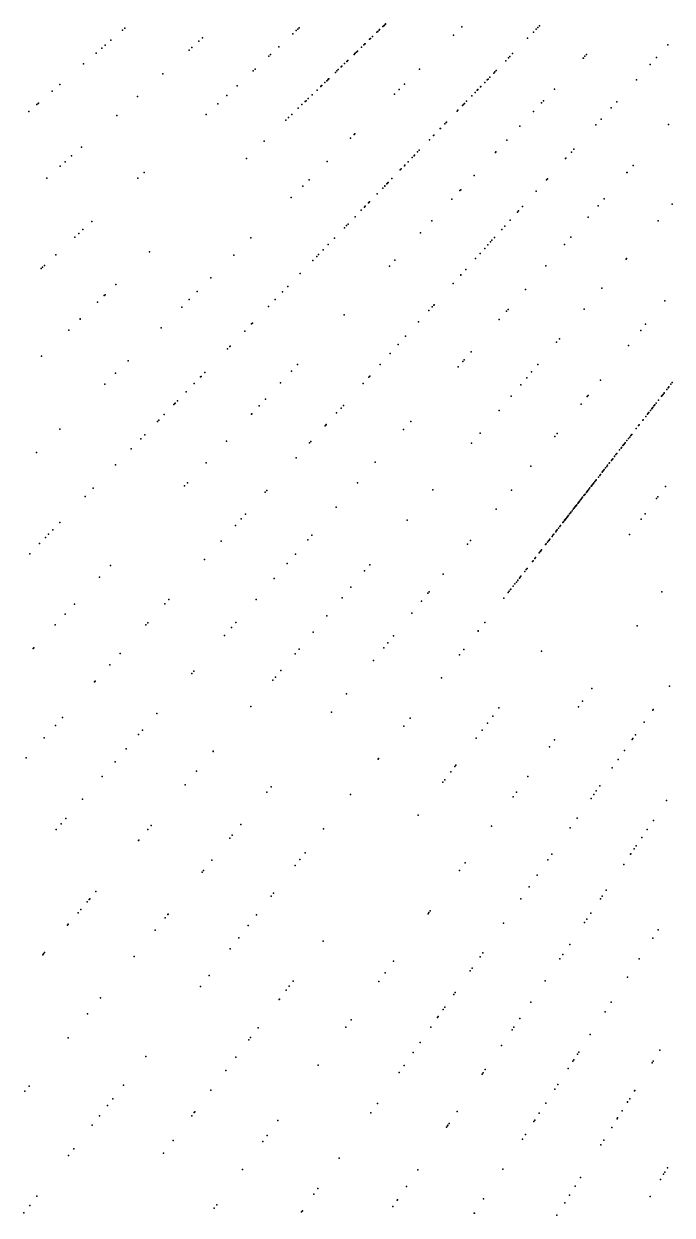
# Model space of a CAD drawing. Header units: metres. Extents: x -4327 to 4266, y -3886 to 3992.
# Drawn here: x -1099.8 to -832.7, y -1408.6 to -918.1 of the extents above; entities that cross this region are included whole.
import ezdxf

# ---------------------------------------------------------------- set-up
doc = ezdxf.new("R2010")
doc.units = ezdxf.units.M

msp = doc.modelspace()

# ---------------------------------------------------------------- linework, layer by layer
for p in [(-1059.15, -920.7, 2086.74), (-1058.23, -919.91, 265.02), (-987.54, -920.9, 129.65), (-986.9, -920.3, 2114.33), (-986.36, -919.8, 2110.65), (-954.35, -921.6, 415.52), (-954, -921.27, 126.61), (-953.43, -920.72, 78.53), (-953.22, -920.52, 65.46), (-951.84, -919.18, 546.82), (-951.53, -918.88, 24.17), (-951.25, -918.61, 74.73), (-950.83, -918.21, 221.57), (-950.74, -918.12, -86.27), (-919.4, -919.4, 2087.13), (-889.87, -921.49, 2094.28), (-888.72, -920.3, 485.11), (-888.08, -919.63, 234.42), (-887.4, -918.93, 2085.91), (-887.4, -918.93, 2114.29), (-1066.23, -926.86, 320.89), (-1063.93, -924.86, 206.36), (-1027.67, -925.31, 2090.51), (-1026.15, -923.95, 2072.66), (-988.92, -922.18, 79.37), (-959.7, -926.77, 17.1), (-959.27, -926.36, 614.33), (-959.22, -926.31, 68.79), (-957.33, -924.49, 172.63), (-956.97, -924.14, 487.91), (-956.1, -923.29, 419.47), (-922.84, -922.84, 2123.21), (-892.28, -923.98, 266.08), (-892.27, -923.97, 519.37), (-834.49, -926.79, 2513.35), (-1070.03, -930.16, 693.9), (-1067.63, -928.08, 260.99), (-1031.73, -928.98, 2108.77), (-1030.56, -927.92, 2121.46), (-998.82, -931.41, 2127.05), (-998.14, -930.78, 558.78), (-994.72, -927.59, 2115.79), (-963.77, -930.7, 184.94), (-963.39, -930.33, 2070.93), (-963.24, -930.19, 2115.88), (-962.79, -929.75, 13.51), (-962.4, -929.38, 417.43), (-960.65, -927.69, 307.93), (-899.55, -931.51, 2101.57), (-898.43, -930.36, 2088.75), (-868.63, -931.49, 2467.98), (-867.98, -930.8, 2132.6), (-1075.2, -934.65, 2103.45), (-1004.54, -936.75, 2111.28), (-969.08, -935.83, -39.32), (-968.8, -935.56, 124.12), (-967.68, -934.48, 361.64), (-966.76, -933.59, 176.56), (-966.6, -933.44, 245.64), (-966.38, -933.23, 191.42), (-936.74, -936.74, 2121.33), (-901.3, -933.32, 144.6), (-900.19, -932.17, 481.69), (-869.31, -932.22, 2466.62), (-869.29, -932.2, 2083.83), (-841.72, -934.82, 2490.61), (-839.2, -932.03, 2524.08), (-1042.55, -938.72, 2093.39), (-1005.31, -937.47, 2095.36), (-974.99, -941.54, 2090.87), (-974.58, -941.14, 234.7), (-974.26, -940.83, -41.01), (-974.14, -940.71, 412.01), (-971.43, -938.1, 182.66), (-970.79, -937.48, 72.57), (-970.26, -936.97, 2110.86), (-908.9, -941.2, 96.87), (-908.57, -940.85, 202.41), (-907.81, -940.07, 101.06), (-906.2, -938.39, 24.55), (-905.7, -937.88, 199.58), (-905.22, -937.38, 150.27), (-847.39, -941.13, 2487.14), (-1088.13, -945.9, 239.25), (-1084.94, -943.12, 2110.1), (-1011.89, -943.6, 573.54), (-979, -945.41, 418.12), (-977.4, -943.86, 2131.51), (-977.37, -943.83, 355.74), (-977.04, -943.52, 306.95), (-975.75, -942.27, 2105.06), (-945.2, -945.2, 2132.72), (-942.93, -942.93, 2079.4), (-913.91, -946.38, 523.63), (-913.03, -945.47, 19), (-912.95, -945.39, 373.37), (-912.74, -945.17, 256.52), (-911.72, -944.11, 51.93), (-911.56, -943.95, 3.94), (-909.92, -942.25, 2123.2), (-881.19, -944.96, 2096.89), (-1094.38, -951.33, 2093.92), (-1093.93, -950.94, 334.22), (-1093.68, -950.72, 2109.75), (-1052.95, -948.08, 2109.29), (-1019.82, -951, 2115.52), (-1016.16, -947.58, 638.24), (-985.2, -951.4, 354.6), (-983.88, -950.12, 2125.14), (-983.53, -949.78, 473.71), (-982.62, -948.91, 238.94), (-981.06, -947.4, 419), (-947.14, -947.14, 2103.78), (-918.66, -951.3, 524.69), (-918.24, -950.87, -32.09), (-917.42, -950.01, 435.09), (-915.22, -947.73, 2112.29), (-886.48, -950.64, 2086.49), (-885.78, -949.89, 2453.99), (-855.55, -950.19, 2480.9), (-1097.74, -954.25, 2130), (-1061.53, -955.81, 2109.04), (-1024.65, -955.5, 650.06), (-989.34, -955.4, 2106.52), (-986.72, -952.87, 246.89), (-921.29, -954.02, -0.36), (-920.94, -953.66, -36.52), (-919.02, -951.68, 259.78), (-889.87, -954.27, 2091.93), (-857.88, -952.77, 2497.67), (-991.85, -957.82, 485.31), (-990.69, -956.7, 2122), (-928.22, -961.2, 2088.64), (-928.21, -961.19, 2134.5), (-926.33, -959.24, 435.29), (-925.8, -958.7, 2111), (-925.73, -958.62, 313.41), (-895.45, -960.25, 2490.61), (-864.15, -959.74, 2475.92), (-861.99, -957.33, 2523.17), (-834.17, -959.6, 2527.72), (-965.18, -965.18, 2136.14), (-963.66, -963.66, 2109.88), (-963.43, -963.43, 2086.84), (-932.68, -965.82, 2068.74), (-931, -964.08, -7.68), (-930.97, -964.05, 470.88), (-930.83, -963.91, 469.17), (-900.8, -965.99, 2102.26), (-1076.02, -968.85, 2117.86), (-1000.79, -966.45, 2123.29), (-937.56, -970.87, 47.5), (-936.91, -970.2, 2113.28), (-905.51, -971.04, 2120.94), (-905.33, -970.85, 2074.95), (-874.22, -970.92, 2170.35), (-873.18, -969.76, 2197.5), (-1082.81, -974.96, 2133.72), (-1080.08, -972.51, 2145.89), (-1008.1, -973.51, 306.28), (-974.86, -974.86, 2104.05), (-941.53, -974.98, 2126.24), (-939.8, -973.19, 324.41), (-939.05, -972.41, 438.82), (-938.94, -972.31, -60.12), (-938.85, -972.2, 124.56), (-876.62, -973.59, 2514.98), (-876.47, -973.41, 2465.11), (-1084.81, -976.77, 2105.46), (-1050.17, -979.3, 2100.31), (-944.69, -978.26, 123.09), (-944.3, -977.85, 2107.05), (-943.03, -976.53, 2111.8), (-942.84, -976.34, 2106.32), (-914.33, -980.5, 2090.55), (-851.35, -979.36, 2484.52), (-851.31, -979.32, 2514.41), (-848.82, -976.46, 2527.33), (-1090.26, -981.67, 2125.92), (-1052.76, -981.72, 2103.04), (-984.91, -984.91, 2115.66), (-982.28, -982.28, 2122.59), (-951.92, -985.74, 2096.35), (-951.13, -984.92, 2114.69), (-951.04, -984.83, 418.98), (-950.29, -984.06, 2100.26), (-949.94, -983.69, 563.38), (-949.68, -983.43, 41.4), (-948.15, -981.84, 2120.73), (-884.48, -982.31, 2126.98), (-884.11, -981.91, 2509.69), (-989.61, -989.61, 2090.83), (-954.27, -988.18, 2096.53), (-923.44, -990.27, 2101.28), (-920.12, -986.71, 2137), (-919.83, -986.4, 2126.03), (-888.68, -986.98, 2150.14), (-860.69, -990.11, 2478.74), (-960.77, -994.9, 508.96), (-959.45, -993.54, -13.18), (-959.13, -993.21, 417.61), (-957.83, -991.86, 2094.36), (-957.56, -991.58, 38.73), (-957.41, -991.42, 2126.11), (-896.47, -995.63, 2501.58), (-896.02, -995.13, 2133.89), (-894.43, -993.36, 2122.39), (-863.22, -993.02, 2486.03), (-832.71, -992.38, 2470.44), (-1071.8, -999.47, 2099.03), (-966.21, -1000.54, 2120.23), (-963.35, -997.58, 385), (-931.77, -999.2, 2097.54), (-899.41, -998.9, 2111.16), (-867.33, -997.75, 2504.48), (-838.51, -999.29, 2484.34), (-1077.09, -1004.41, 2136.6), (-1075.41, -1002.84, 2135.76), (-967.69, -1002.07, 2073.81), (-966.81, -1001.16, 507), (-936.34, -1004.1, 2122.99), (-902.86, -1002.73, 2129.51), (-901.64, -1001.38, 2532.59), (-1078.71, -1005.91, 2107.67), (-1006.23, -1006.23, 2118.42), (-974.41, -1009.04, 2095.61), (-971.86, -1006.39, 2112.48), (-908.58, -1009.08, 2512.28), (-907.49, -1007.87, 2338.71), (-906.93, -1007.24, 2491.44), (-905.92, -1006.12, 2096.02), (-877.06, -1008.94, 2499.44), (-874.5, -1005.99, 2498.69), (-1086.57, -1013.25, 2098.57), (-1048.01, -1012.05, 2103.79), (-1013.31, -1013.31, 2105.92), (-979.1, -1013.89, 507.35), (-978.33, -1013.09, 365.46), (-976.54, -1011.23, 2130.2), (-913.71, -1014.78, 2484.18), (-911.87, -1012.73, 2498.52), (-909.95, -1010.6, 2118.01), (-851.72, -1015.04, 2506.86), (-851.52, -1014.8, 2499.67), (-1092.59, -1018.86, 2122.45), (-1092.07, -1018.37, 2121.43), (-1091.2, -1017.56, 2083.33), (-980.71, -1015.55, 367.17), (-949.18, -1017.87, 2076.78), (-946.96, -1015.49, 2114.04), (-917.7, -1019.21, 2088.13), (-884.71, -1017.74, 2531.19), (-1022.71, -1022.71, 2137.98), (-985.91, -1020.94, 2100.45), (-922.99, -1025.09, 2102.67), (-919.81, -1021.55, 2504), (-919.71, -1021.45, 2112.75), (-1066.25, -1029.67, 2101), (-1061.82, -1025.39, 2106.87), (-1028.37, -1028.37, 2102.53), (-993.2, -1028.49, 2103.6), (-991.01, -1026.22, 452.81), (-893.16, -1027.46, 2525.42), (-861.75, -1026.99, 2516.41), (-1069.44, -1032.74, 2126.92), (-1066.62, -1030.03, 2089.61), (-1034.74, -1034.74, 2095.95), (-1031.62, -1031.62, 2133.95), (-998.99, -1034.49, 451.28), (-996.26, -1031.65, 2127.49), (-931.62, -1034.67, 2471.86), (-930.94, -1033.91, 2489.06), (-930.8, -1033.75, 2463.38), (-835.79, -1032.11, 2502.7), (-1076.62, -1039.68, 2121.43), (-1076.51, -1039.57, 2108.98), (-967.88, -1037.93, 2107.75), (-932.97, -1036.17, 2107.82), (-900.89, -1036.36, 2540.65), (-900.31, -1035.68, 2493.3), (-868.96, -1035.59, 2520.89), (-1081.3, -1044.2, 2118.36), (-1043.22, -1043.22, 2120.51), (-1008.79, -1044.64, 2139.13), (-1005.93, -1041.67, 314), (-1005.63, -1041.36, 2127.42), (-937.18, -1040.85, 2119.84), (-903.95, -1039.88, 2490.51), (-845.67, -1044.31, 2489.48), (-843.64, -1041.81, 2509.65), (-942.52, -1046.77, 2091.99), (-880.32, -1049.13, 2520.73), (-879.19, -1047.77, 2501.2), (-1015.83, -1051.92, 2094.52), (-1014.95, -1051.01, 2134.6), (-1014.72, -1050.77, 2109.34), (-948.92, -1053.89, 2495.44), (-945.6, -1050.2, 2477.26), (-915.49, -1053.15, 2509.35), (-850.76, -1050.6, 2520.89), (-1092.45, -1054.97, 2130.34), (-1056.85, -1056.85, 2099), (-986.99, -1058.42, 2099.55), (-953.01, -1058.43, 2474.66), (-920.82, -1059.28, 2495.06), (-918.98, -1057.17, 2477.41), (-918.34, -1056.43, 2507.5), (-888.1, -1058.39, 2494.14), (-1061.99, -1061.99, 2114.08), (-1061.96, -1061.96, 2136.15), (-1026.95, -1063.44, 2122.37), (-1026.78, -1063.26, 2102.4), (-1025.28, -1061.71, 2101.78), (-989.47, -1061.08, 2112.22), (-957.69, -1063.62, 2098.37), (-957.28, -1063.16, 2421.17), (-892.63, -1063.8, 2487.64), (-890.67, -1061.46, 2511.06), (-1066.47, -1066.47, 2110.79), (-1029.67, -1066.25, 2101), (-994.05, -1065.99, 2146.99), (-960.03, -1066.22, 2118.36), (-895.08, -1066.71, 2539.82), (-862.3, -1064.86, 2492.73), (-834.96, -1068.7, 477.34), (-834.35, -1067.92, 469.53), (-834.29, -1067.84, 539.35), (-834.12, -1067.62, -233.18), (-833.24, -1066.5, 747.79), (-832.73, -1065.85, 2522.22), (-1036.45, -1073.28, 2100.22), (-1032.97, -1069.68, 402.36), (-1032.93, -1069.63, 399.73), (-1000.23, -1072.62, 2088.48), (-898.99, -1071.38, 2502.15), (-867.71, -1071.53, 2554.38), (-867.37, -1071.11, 2530.21), (-838.32, -1073, 289.04), (-837.09, -1071.43, 114.85), (-837.05, -1071.38, 56.02), (-836.85, -1071.11, 284.66), (-836.49, -1070.66, 165.7), (-836.07, -1070.13, 673.84), (-835.96, -1069.98, 604.98), (-1041.99, -1079.02, 2080.05), (-1037.94, -1074.82, 2098.38), (-1037.57, -1074.44, 2122.04), (-1037.38, -1074.24, 2116.73), (-1006.01, -1078.82, 2132.54), (-1005.83, -1078.63, 2129.68), (-1002.78, -1075.35, 2098.68), (-970.92, -1078.32, 2107.55), (-969.11, -1076.31, 2356.22), (-968.14, -1075.22, 2409.46), (-903.95, -1077.29, 2512.74), (-870.25, -1074.67, 2496.32), (-842.88, -1078.83, 615.37), (-842.58, -1078.45, 417.19), (-842.31, -1078.11, 354.22), (-842.29, -1078.09, -61.6), (-841.69, -1077.31, 112.47), (-841.15, -1076.62, -1.12), (-841.04, -1076.48, 2514.36), (-841.03, -1076.48, 223.63), (-840.89, -1076.29, 62.25), (-840.84, -1076.22, 4.1), (-840.73, -1076.08, 231.2), (-840.24, -1075.45, 2495.71), (-840.21, -1075.42, -7.07), (-840.12, -1075.31, 170.95), (-840.01, -1075.17, 351.67), (-839.89, -1075.01, 295.03), (-839.31, -1074.26, 412.32), (-1044.69, -1081.81, 2129.19), (-1044.2, -1081.3, 2118.36), (-975.65, -1083.57, 2351.95), (-975.44, -1083.34, 2095.27), (-975.27, -1083.14, 2503.94), (-940.38, -1081.79, 2506.32), (-846.52, -1083.5, -117.65), (-846.34, -1083.27, -897.54), (-846.32, -1083.24, -66.4), (-844.82, -1081.32, 466.22), (-844.73, -1081.21, 665.04), (-843.57, -1079.72, 598), (-1084.97, -1084.97, 2147.4), (-1049.99, -1087.3, 2108.11), (-943.34, -1085.19, 2533.39), (-911.85, -1086.7, 2512.14), (-881.08, -1088.04, 2504.77), (-880.11, -1086.85, 2521.37), (-850.21, -1088.23, 692.77), (-849.72, -1087.6, 472.29), (-849.49, -1087.3, 531.82), (-849.36, -1087.14, 407.43), (-847.5, -1084.76, -895.56), (-1055.57, -1093.07, 2126.65), (-1051.61, -1088.97, 2111.36), (-1016.35, -1089.91, 2092.89), (-982.04, -1090.66, 2149.2), (-981.52, -1090.09, 2133.06), (-915.31, -1090.83, 2524.89), (-854.36, -1093.53, 598.45), (-853.79, -1092.8, -184.5), (-853.58, -1092.54, 539.6), (-852.99, -1091.78, -178.95), (-852.77, -1091.5, -238.4), (-852.73, -1091.45, 159.72), (-852.51, -1091.16, -126.86), (-852.24, -1090.82, 2486.09), (-852.14, -1090.69, 2505.05), (-851.33, -1089.65, 412.47), (-850.72, -1088.88, 605.76), (-1094.54, -1094.54, 2112.3), (-987.56, -1096.8, 2123.78), (-955.04, -1098.65, 2497.75), (-857.75, -1097.87, 109.27), (-857.46, -1097.5, 672.25), (-857.22, -1097.19, 143.66), (-857.21, -1097.18, 352.4), (-856.52, -1096.3, -245.7), (-856.42, -1096.17, 339.99), (-855.86, -1095.45, 347.81), (-855.51, -1095, 678.21), (-1061.96, -1099.69, 2110.18), (-1024.67, -1098.83, 2119.79), (-890.9, -1100.17, 2478.44), (-861.53, -1102.7, 536.72), (-861.36, -1102.48, 108.19), (-861.13, -1102.2, -11.06), (-860.95, -1101.97, -14.87), (-860.66, -1101.59, 47.67), (-860.17, -1100.97, 225.59), (-859.66, -1100.31, 609.4), (-859.3, -1099.85, 283.57), (-859.29, -1099.84, 165.58), (-858.66, -1099.03, 284.94), (-858.5, -1098.83, 585.18), (-1033.53, -1108.32, 2111.15), (-1032.34, -1107.05, 2143.08), (-962.33, -1107.03, 2488.63), (-866, -1108.43, 464.26), (-865.83, -1108.22, 2506.4), (-865.52, -1107.82, 451.28), (-865.35, -1107.6, 137.27), (-865.18, -1107.38, 193.2), (-864.99, -1107.14, 659.35), (-864.92, -1107.04, 196.27), (-864.56, -1106.59, 544.77), (-864.54, -1106.56, -70.14), (-864.52, -1106.54, 524.58), (-864.22, -1106.15, 135.55), (-864.18, -1106.1, 508.72), (-864.01, -1105.89, 469.99), (-863.12, -1104.74, 54.7), (-862.58, -1104.05, 43.95), (-862.3, -1103.69, 221.44), (-1074.53, -1112.71, 2098.81), (-1071.25, -1109.31, 2135.99), (-1000.31, -1110.96, 2109.19), (-999.72, -1110.3, 2127.56), (-931.34, -1109.92, 2482.92), (-898.93, -1110.09, 2497.64), (-869.86, -1113.37, 104.61), (-869.59, -1113.03, 585.51), (-869.06, -1112.35, 686.1), (-868.96, -1112.22, 380.25), (-868.85, -1112.07, 2515.12), (-868.61, -1111.76, 318.03), (-868.05, -1111.05, 197.76), (-867.88, -1110.84, 160.22), (-867.65, -1110.54, -74.24), (-867.58, -1110.45, 595.9), (-867.23, -1110, 458.96), (-867.02, -1109.73, 446.98), (-866.57, -1109.15, -129.72), (-866.08, -1108.53, 478.81), (-838.61, -1112.87, 2518.73), (-835.44, -1108.67, 2502.78), (-971.09, -1117.11, 2514.42), (-905.25, -1117.89, 2496.2), (-873.44, -1117.95, 397.19), (-873.14, -1117.57, 406.25), (-872.88, -1117.23, 450.86), (-872.78, -1117.1, -18.94), (-872.47, -1116.71, -198.77), (-872.43, -1116.66, 281.47), (-872.36, -1116.57, 415.1), (-872.24, -1116.42, -138.37), (-872.15, -1116.31, 265.35), (-872.01, -1116.12, 205.76), (-871.53, -1115.51, 50.59), (-871.45, -1115.4, 532.3), (-871.15, -1115.02, 412.01), (-870.99, -1114.82, -190.57), (-870.97, -1114.79, -12.73), (-870.94, -1114.75, 342.48), (-870.91, -1114.72, 257), (-870.89, -1114.68, 44.38), (-870.43, -1114.1, 515.9), (-870.35, -1114, 103.89), (-870.2, -1113.8, 696.55), (-870.17, -1113.77, 41.25), (-869.9, -1113.42, 164.5), (-839.12, -1113.55, 2520.26), (-1010.21, -1121.95, 2100.78), (-1008.43, -1119.97, 2114.06), (-941.89, -1122.5, 2498.51), (-877.51, -1123.16, 271.81), (-877.11, -1122.65, 15.15), (-877.01, -1122.52, 525.97), (-876.85, -1122.32, 350.57), (-876.76, -1122.21, 20.58), (-876.66, -1122.08, 207.65), (-876.49, -1121.86, 657.73), (-876.43, -1121.78, 23.68), (-876.41, -1121.75, 74.99), (-876.09, -1121.34, 26.78), (-875.84, -1121.03, 327.21), (-875.52, -1120.62, 285.69), (-875.5, -1120.59, 83.47), (-875.45, -1120.52, 224.02), (-874.94, -1119.87, 391.2), (-874.83, -1119.73, 219.1), (-874.5, -1119.3, 391), (-874.39, -1119.17, 267.64), (-873.96, -1118.62, 324.88), (-845.49, -1122.01, 2542.69), (-843.88, -1119.86, 2511.87), (-1087.78, -1126.43, 2119.85), (-1084.88, -1123.43, 2104.58), (-1012.64, -1124.65, 2103.4), (-880.69, -1127.23, -76.14), (-880.48, -1126.96, 82.38), (-880.33, -1126.77, 210.11), (-880.31, -1126.75, 596.38), (-880.11, -1126.49, 674.69), (-880.09, -1126.47, 88.61), (-879.55, -1125.77, -206.74), (-878.96, -1125.02, 334.12), (-878.65, -1124.62, 144.89), (-877.71, -1123.42, -32.27), (-877.64, -1123.33, -36.94), (-1093.27, -1132.11, 2120.84), (-1090.8, -1129.56, 2160.05), (-1089.57, -1128.28, 2147.74), (-1018.43, -1131.09, 2103.32), (-982.77, -1130.55, 2528.87), (-981.13, -1128.66, 2515.25), (-916.98, -1132.38, 2484.49), (-915.78, -1130.89, 2525.22), (-884.85, -1132.55, 2513.04), (-884.63, -1132.27, 2534.82), (-884.02, -1131.5, -94.51), (-883.63, -1130.99, -139.38), (-883.35, -1130.64, -79.51), (-883.13, -1130.35, -263.83), (-882.21, -1129.18, 745.45), (-881.81, -1128.66, -44.93), (-881.47, -1128.23, -37.88), (-850.28, -1128.36, 2527.69), (-1097.33, -1136.32, 2092.73), (-987.92, -1136.47, 2467.86), (-889.01, -1137.88, -145), (-887.48, -1135.92, -100.4), (-887.07, -1135.4, 672.36), (-887.01, -1135.32, -107.46), (-886.78, -1135.03, -98.75), (-886.54, -1134.72, -199.57), (-1064.11, -1141.11, 2112.21), (-1025.3, -1138.71, 2117.5), (-991.28, -1140.33, 2488.45), (-957.26, -1140.82, 2517.21), (-892.85, -1142.79, -108.17), (-892.48, -1142.32, 743.11), (-890.28, -1139.5, -161.16), (-890.03, -1139.19, -205.99), (-889.3, -1138.25, 705.97), (-1068.57, -1145.9, 2089.89), (-996.6, -1146.46, 2545.43), (-959.41, -1143.38, 2529.17), (-926.98, -1144.72, 2536.88), (-896.34, -1147.27, -112.58), (-896.31, -1147.23, -167.88), (-895.59, -1146.31, 764.84), (-895.33, -1145.97, -270.76), (-895.02, -1145.58, 2500.63), (-893.46, -1143.58, -224.58), (-965.03, -1150.08, 2487.85), (-933.3, -1152.53, 2509.84), (-932.83, -1151.95, 2546.5), (-900.25, -1152.27, -173.47), (-899.84, -1151.75, -232.72), (-899.28, -1151.03, 2534.75), (-899.13, -1150.83, -239.89), (-898.15, -1149.58, -168.23), (-897.49, -1148.73, -232.92), (-896.86, -1147.93, -214.87), (-836.93, -1151.94, 2521.5), (-1078.93, -1157.01, 2105.37), (-1041.72, -1156.95, 2090.79), (-1040.08, -1155.12, 2133.28), (-1004.08, -1155.07, 2492.93), (-968.66, -1154.4, 2509.55), (-935.94, -1155.79, 2495.14), (-902.04, -1154.56, 2495.12), (-1082.75, -1161.11, 2134.57), (-974.94, -1161.89, 2479.65), (-939.93, -1160.71, 2524.53), (-1086.85, -1165.51, 2116.02), (-1049.5, -1165.59, 2113.61), (-1048.74, -1164.74, 2146.12), (-1014.21, -1166.71, 2511.92), (-1012.43, -1164.66, 2477.13), (-909.89, -1164.6, 2488.76), (-847.1, -1165.94, 2494.63), (-1017.06, -1169.99, 2503.65), (-980.55, -1168.58, 2478.7), (-947.54, -1170.11, 2485.82), (-912.65, -1168.14, 2527.62), (-912.58, -1168.05, 2549.69), (-1095.98, -1175.29, 2100.22), (-1095.72, -1175.02, 2097.35), (-986.38, -1175.53, 2518), (-951.55, -1175.07, 2533.62), (-949.9, -1173.03, 2513.63), (-918.59, -1175.74, 2521.95), (-886.5, -1176.43, 2480.59), (-1060.13, -1177.39, 2098.92), (-988.04, -1177.51, 2537.78), (-955.72, -1180.21, 2485.81), (-920.29, -1177.92, 2480.11), (-1064.33, -1182.06, 2112.03), (-1030.62, -1185.59, 2515.53), (-1029.81, -1184.66, 2495.35), (-993.85, -1184.42, 2506.19), (-1070.66, -1189.09, 2143.99), (-1070.4, -1188.8, 2100.14), (-997.14, -1188.34, 2499.2), (-996.11, -1187.12, 2505.77), (-927.67, -1187.37, 2515.49), (-865.87, -1191.76, 2527.55), (-833.84, -1190.85, 2500.63), (-966.83, -1193.94, 2511.64), (-1006.27, -1199.23, 2515.97), (-972.99, -1201.54, 2509.16), (-904.1, -1199.78, 2486.39), (-871.33, -1199.28, 2527.62), (-869.64, -1196.96, 2538.57), (-840.69, -1200.63, 2533.87), (-840.53, -1200.4, -895.26), (-1083.82, -1203.7, 2128.86), (-1044.95, -1202.07, 2480.69), (-940.68, -1204.01, 2485.71), (-908.84, -1206.07, 2524.25), (-906.63, -1203.14, 2484.14), (-844.21, -1205.65, 2544.48), (-1086.73, -1206.94, 2098.74), (-1052.49, -1210.75, 2528.81), (-1050.84, -1208.86, 2540.16), (-943.24, -1207.29, 2513.94), (-911.01, -1208.96, 2480.88), (-847.8, -1210.79, -889.78), (-1091.35, -1212.07, 2124.35), (-913.44, -1212.17, 2512.07), (-883.3, -1215.76, 2552.77), (-881.18, -1212.85, 2533.99), (-849.19, -1212.77, -924.57), (-848.89, -1212.34, 2523.53), (-1098.83, -1220.37, 2112.56), (-1057.57, -1216.59, 2483.74), (-1021.8, -1217.74, 2536.25), (-1021.72, -1217.63, 2536.04), (-953.83, -1220.85, 2505.14), (-953.62, -1220.58, 2501.53), (-854.9, -1220.93, 2488.25), (-852.37, -1217.32, 2549.8), (-1062.21, -1221.93, 2491.67), (-1028.59, -1225.82, 2489.28), (-923.91, -1226.07, 2512.91), (-922.3, -1223.93, 2511.61), (-921.83, -1223.31, 2510.33), (-857.37, -1224.45, 2558.32), (-1067.46, -1227.97, 2515.98), (-927.16, -1230.39, 2506.37), (-926.37, -1229.34, 2522.71), (-892.21, -1228.02, 2481.57), (-1033.3, -1231.43, 2491.7), (-999.66, -1234.48, 2500.93), (-997.87, -1232.27, 2499.47), (-965.25, -1235.47, 2513.63), (-896.9, -1234.48, 2476.38), (-865.02, -1235.37, -877.85), (-864.01, -1233.94, 2483.93), (-862.56, -1231.86, -911.98), (-1075.55, -1237.27, 2507.96), (-898.24, -1236.32, 2477.04), (-866.15, -1236.99, -887.85), (-835, -1237.94, -879.03), (-1082.46, -1245.23, 2521.08), (-937.33, -1243.88, 2527.67), (-871.84, -1245.11, 2515.71), (-1086.47, -1249.84, 2471.16), (-1084.43, -1247.49, 2472.34), (-1048.69, -1249.78, 2510.74), (-1047.37, -1248.21, 2510.59), (-1010.45, -1247.81, 2488.76), (-976.3, -1249.61, 2499.68), (-907.08, -1248.48, 2504.47), (-874.67, -1249.15, -915.71), (-842.99, -1249.78, -876.4), (-840.47, -1246.05, 2490.64), (-1052.48, -1254.3, 2466.49), (-1052.39, -1254.19, 2477.98), (-1014.98, -1253.4, 2520.99), (-1013.96, -1252.14, 2518.46), (-845.27, -1253.17, -915.57), (-983.92, -1259.36, 2495.05), (-882.26, -1260, 2481.13), (-849.86, -1259.97, 2518.46), (-849.81, -1259.9, -881.28), (-848.37, -1257.76, 2480.29), (-847.55, -1256.55, 2520.94), (-1022.35, -1262.49, 2497.07), (-988.02, -1264.61, 2490.48), (-986.1, -1262.16, 2543.15), (-918.04, -1263.58, 2513.22), (-883.89, -1262.32, 2513.16), (-852.69, -1264.16, 2505.17), (-1026.29, -1267.37, 2506.71), (-1025.77, -1266.72, 2490.54), (-920.28, -1266.65, 2513.21), (-888.28, -1268.6, -902.59), (-891.68, -1273.45, -895.85), (-859.84, -1274.76, 2529.28), (-1073.74, -1279.64, 2498.53), (-1072.89, -1278.62, -213.73), (-1072.65, -1278.33, 2481.31), (-1070.11, -1275.31, -184.62), (-997.87, -1277.21, 2479.5), (-996.95, -1276.04, 2528.11), (-895.12, -1278.36, 2498.99), (-862.29, -1278.4, 2472.26), (-861.53, -1277.27, 2503.4), (-1077.45, -1284.06, 2522.02), (-1076.34, -1282.73, -185.7), (-1040.46, -1284.87, 2469.98), (-1040.28, -1284.64, 2478.3), (-1003.9, -1284.93, 2521.44), (-933.22, -1284.47, 2496.68), (-932.92, -1284.05, 2529.25), (-932.37, -1283.29, 2527.76), (-866.23, -1284.24, -907.36), (-1081.75, -1289.18, -218.29), (-1081.48, -1288.86, -211.71), (-1041.53, -1286.18, 2504.89), (-1007.37, -1289.38, 2515.09), (-902.16, -1288.42, -900.68), (-868.81, -1288.06, -896.45), (-867.87, -1286.68, 2503.44), (-1045.68, -1291.31, 2532.87), (-1011.26, -1294.35, 2480.15), (-840.66, -1294.5, -910.9), (-838.48, -1291.15, -914.21), (-1014.79, -1298.88, 2506.61), (-976.43, -1295.77, 2490.95), (-874.93, -1297.14, -895.96), (-1091.97, -1301.36, 2493.56), (-1091.73, -1301.07, -280.89), (-1091.27, -1300.52, 2503.68), (-1054.39, -1302.06, 2491.26), (-947.47, -1304.07, 2513.54), (-911.82, -1302.21, 2524.11), (-910.7, -1300.61, 2484.79), (-878.95, -1303.1, 2498.73), (-877.71, -1301.26, 2513.41), (-846.25, -1303.1, 2503.23), (-950.89, -1308.79, 2519.61), (-915.91, -1308.06, -890.28), (-915.13, -1306.94, 2508.92), (-1023.46, -1309.96, 2466.01), (-990.45, -1314.38, 2476.21), (-988.84, -1312.23, 2501.66), (-953.5, -1312.38, 2508.42), (-885.01, -1312.09, -897.14), (-851.12, -1310.61, -898.27), (-1068.18, -1319.09, 2509.05), (-1026.99, -1314.49, 2497.98), (-991.68, -1316.01, 2476.36), (-922.69, -1317.74, 2526.61), (-922.15, -1316.97, -881.45), (-994.53, -1319.79, 2486.42), (-994.46, -1319.69, 2465.76), (-926.98, -1323.86, -863.28), (-926.35, -1322.96, -927.16), (-890.97, -1320.92, -883.76), (-857.8, -1320.9, 2515.93), (-1073.52, -1325.69, 2515.68), (-964.97, -1328.17, 2520.48), (-929.32, -1327.21, -919.6), (-929.04, -1326.81, 2507.62), (-895.49, -1327.62, 2536.54), (-860.38, -1324.87, -893.19), (-1003.29, -1331.42, 2481.8), (-967.14, -1331.16, 2544.32), (-932.11, -1331.19, 2540.15), (-898.61, -1332.24, 2530.05), (-897.9, -1331.19, -918.31), (-1081.49, -1335.53, 2522.49), (-1007.11, -1336.48, 2497.12), (-1006.37, -1335.5, 2498.24), (-936.52, -1337.49, 2483.01), (-902.95, -1338.68, -924.66), (-866.46, -1334.23, 2504.72), (-1049.51, -1343.31, 2511.03), (-1012.44, -1343.55, 2492.66), (-939.37, -1341.56, 2550.74), (-871.7, -1342.3, 2532.07), (-871.2, -1341.54, 2503.33), (-837.74, -1340.66, 2513.12), (-978.51, -1346.81, 2478.27), (-943.14, -1346.94, -910.87), (-909.69, -1348.67, 2482.75), (-875.51, -1348.17, -867.71), (-873.6, -1345.22, -885.11), (-873.22, -1344.64, 2497.1), (-841.01, -1345.91, -893.92), (-840.58, -1345.2, 2491.39), (-1016.58, -1349.05, 2523.58), (-945.21, -1349.9, 2473.58), (-910.95, -1350.54, -873.6), (-910.54, -1349.94, -919.5), (-1099.32, -1357.55, 2507.83), (-1097.62, -1355.44, 2503.93), (-1058.66, -1355.02, 2506.34), (-1022.69, -1357.16, 2514.95), (-881.03, -1356.66, -925.14), (-879.81, -1354.79, 2522), (-848.18, -1357.36, 2498.84), (-848.1, -1357.24, 2501.61), (-1065.26, -1363.47, 2489.82), (-1063.08, -1360.68, 2525.66), (-954.16, -1362.69, 2511.84), (-884.77, -1362.43, -881.47), (-851.1, -1362.04, -870.34), (-851.07, -1361.99, 2528.57), (-850.22, -1360.64, -885.35), (-1068.54, -1367.67, 2515.02), (-1030.6, -1367.65, 2531.41), (-1029.6, -1366.33, 2531.93), (-1029.36, -1366, 2534.32), (-956.83, -1366.49, -911.06), (-921.33, -1365.93, 2481.9), (-887.51, -1366.65, 2513.78), (-853.34, -1365.63, 2508.04), (-1071.58, -1371.56, 2481.43), (-995.11, -1369.65, 2499.64), (-925.72, -1372.43, -908.8), (-925.28, -1371.78, 2469.08), (-925.13, -1371.56, 2495.09), (-924.62, -1370.8, 2502.59), (-889.67, -1369.97, -915.39), (-889.33, -1369.44, 2477.26), (-857.6, -1372.45, -924.38), (-855.38, -1368.89, -882.7), (-855.19, -1368.59, -880.22), (-1038.26, -1377.81, 2526.39), (-1001.34, -1378.23, 2491.81), (-999.58, -1375.8, 2493.26), (-894.42, -1377.28, 2545.48), (-893.15, -1375.33, 2473.22), (-860.92, -1377.75, 2515.18), (-1079.23, -1381.35, 2502.03), (-1042.19, -1383.03, 2541.91), (-862.07, -1379.6, 2482.75), (-862.07, -1379.61, 2515.56), (-1081.37, -1384.09, 2486.74), (-969.89, -1385.15, 2517.29), (-1009.74, -1389.79, 2515.66), (-937.51, -1389.91, 2504.68), (-902.43, -1389.62, -906.09), (-836.26, -1391.77, 2486.87), (-835.71, -1390.85, 2503.08), (-834.67, -1389.12, -924.49), (-978.61, -1397.6, -894.68), (-942.11, -1396.73, -898.75), (-872.71, -1396.62, -921.7), (-870.48, -1393.06, 2498.05), (-837.53, -1393.88, -885.8), (-1094.36, -1400.72, 2487.7), (-980.26, -1399.95, -890.26), (-945.94, -1402.41, 2500.56), (-945.84, -1402.26, 2529.91), (-910.37, -1401.85, 2514.94), (-875.05, -1400.37, 2499.26), (-841.78, -1400.96, 2527.31), (-1099.78, -1407.66, 2502.92), (-1097.36, -1404.56, 2517.68), (-1021.35, -1405.77, 2491.7), (-1020.32, -1404.35, 2524.24), (-985.35, -1407.23, 2533.48), (-985.02, -1406.75, 2506.04), (-947.72, -1405.05, -884.02), (-876.99, -1403.48, -909.7), (-914.25, -1407.81, -904.91), (-914.18, -1407.71, 2510.58), (-880.19, -1408.6, -901.26)]:
    msp.add_point(p)

doc.saveas('drawing.dxf')
